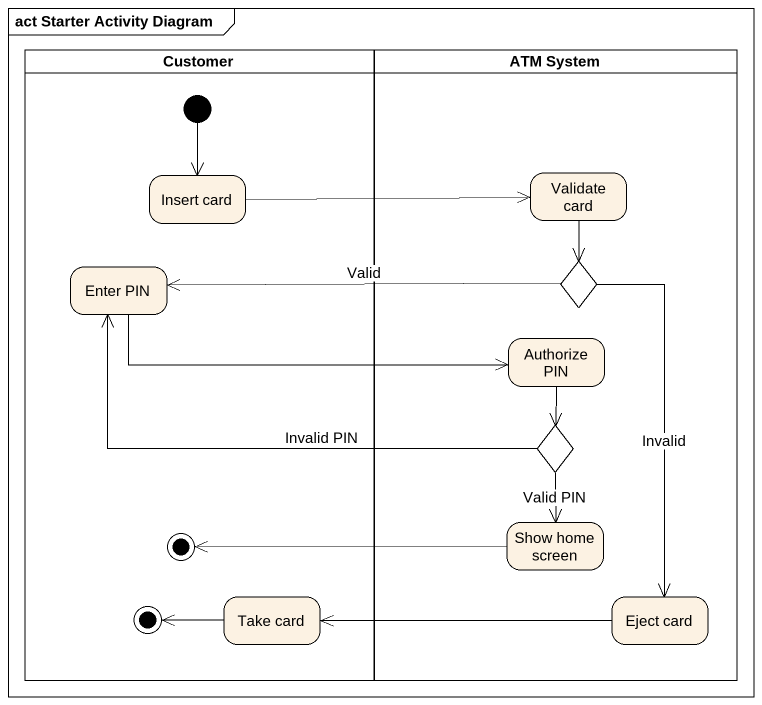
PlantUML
@startuml
mainframe act Starter Activity Diagram
hide empty description
state Customer <<partition>> {
  state "Insert card" as Insert_card
  state "Enter PIN" as Enter_PIN
  state final1 <<end>>
  state final2 <<end>>
  state "Take card" as Take_card
  [*] --> Insert_card
}
state "ATM System" as ATM_System <<partition>> {
  state "Validate card" as Validate_card
  state choice1 <<choice>>
  state "Authorize PIN" as Authorize_PIN
  state choice2 <<choice>>
  state "Show home screen" as Show_home_screen
  state "Eject card" as Eject_card
}
Insert_card -right-> Validate_card
Validate_card --> choice1
Enter_PIN -right-> Authorize_PIN
choice1 -left-> Enter_PIN : Valid
choice1 --> Eject_card : Invalid
Authorize_PIN --> choice2
choice2 -left-> Enter_PIN : Invalid PIN
choice2 --> Show_home_screen : Valid PIN
Show_home_screen -left-> final1
Take_card -left-> final2
Eject_card -left-> Take_card
@enduml
